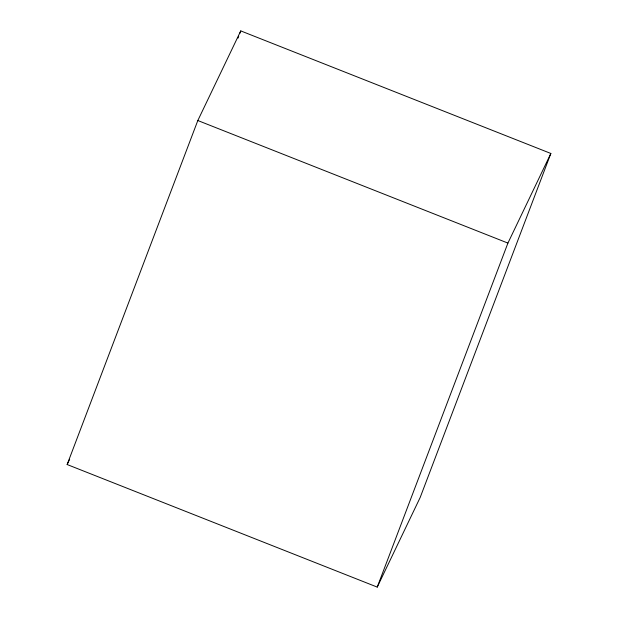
<?xml version="1.0" encoding="UTF-8"?>
<svg xmlns="http://www.w3.org/2000/svg" width="618" height="618" viewBox="0 0 618 618"><rect width="100%" height="100%" fill="white"/><g stroke="black" fill="none" stroke-linecap="round" stroke-linejoin="round"><path stroke-width="0.93" d="M67.146 464.535L197.822 120.525L240.765 30.9L550.854 153.465L420.178 497.475L377.235 587.1L67.146 464.535L69.641 459.313M238.023 38.107L238.71 36.3M239.738 33.604L240.765 30.9M377.235 587.1L507.919 243.09L550.854 153.465M197.822 120.525L507.919 243.09"/></g></svg>
